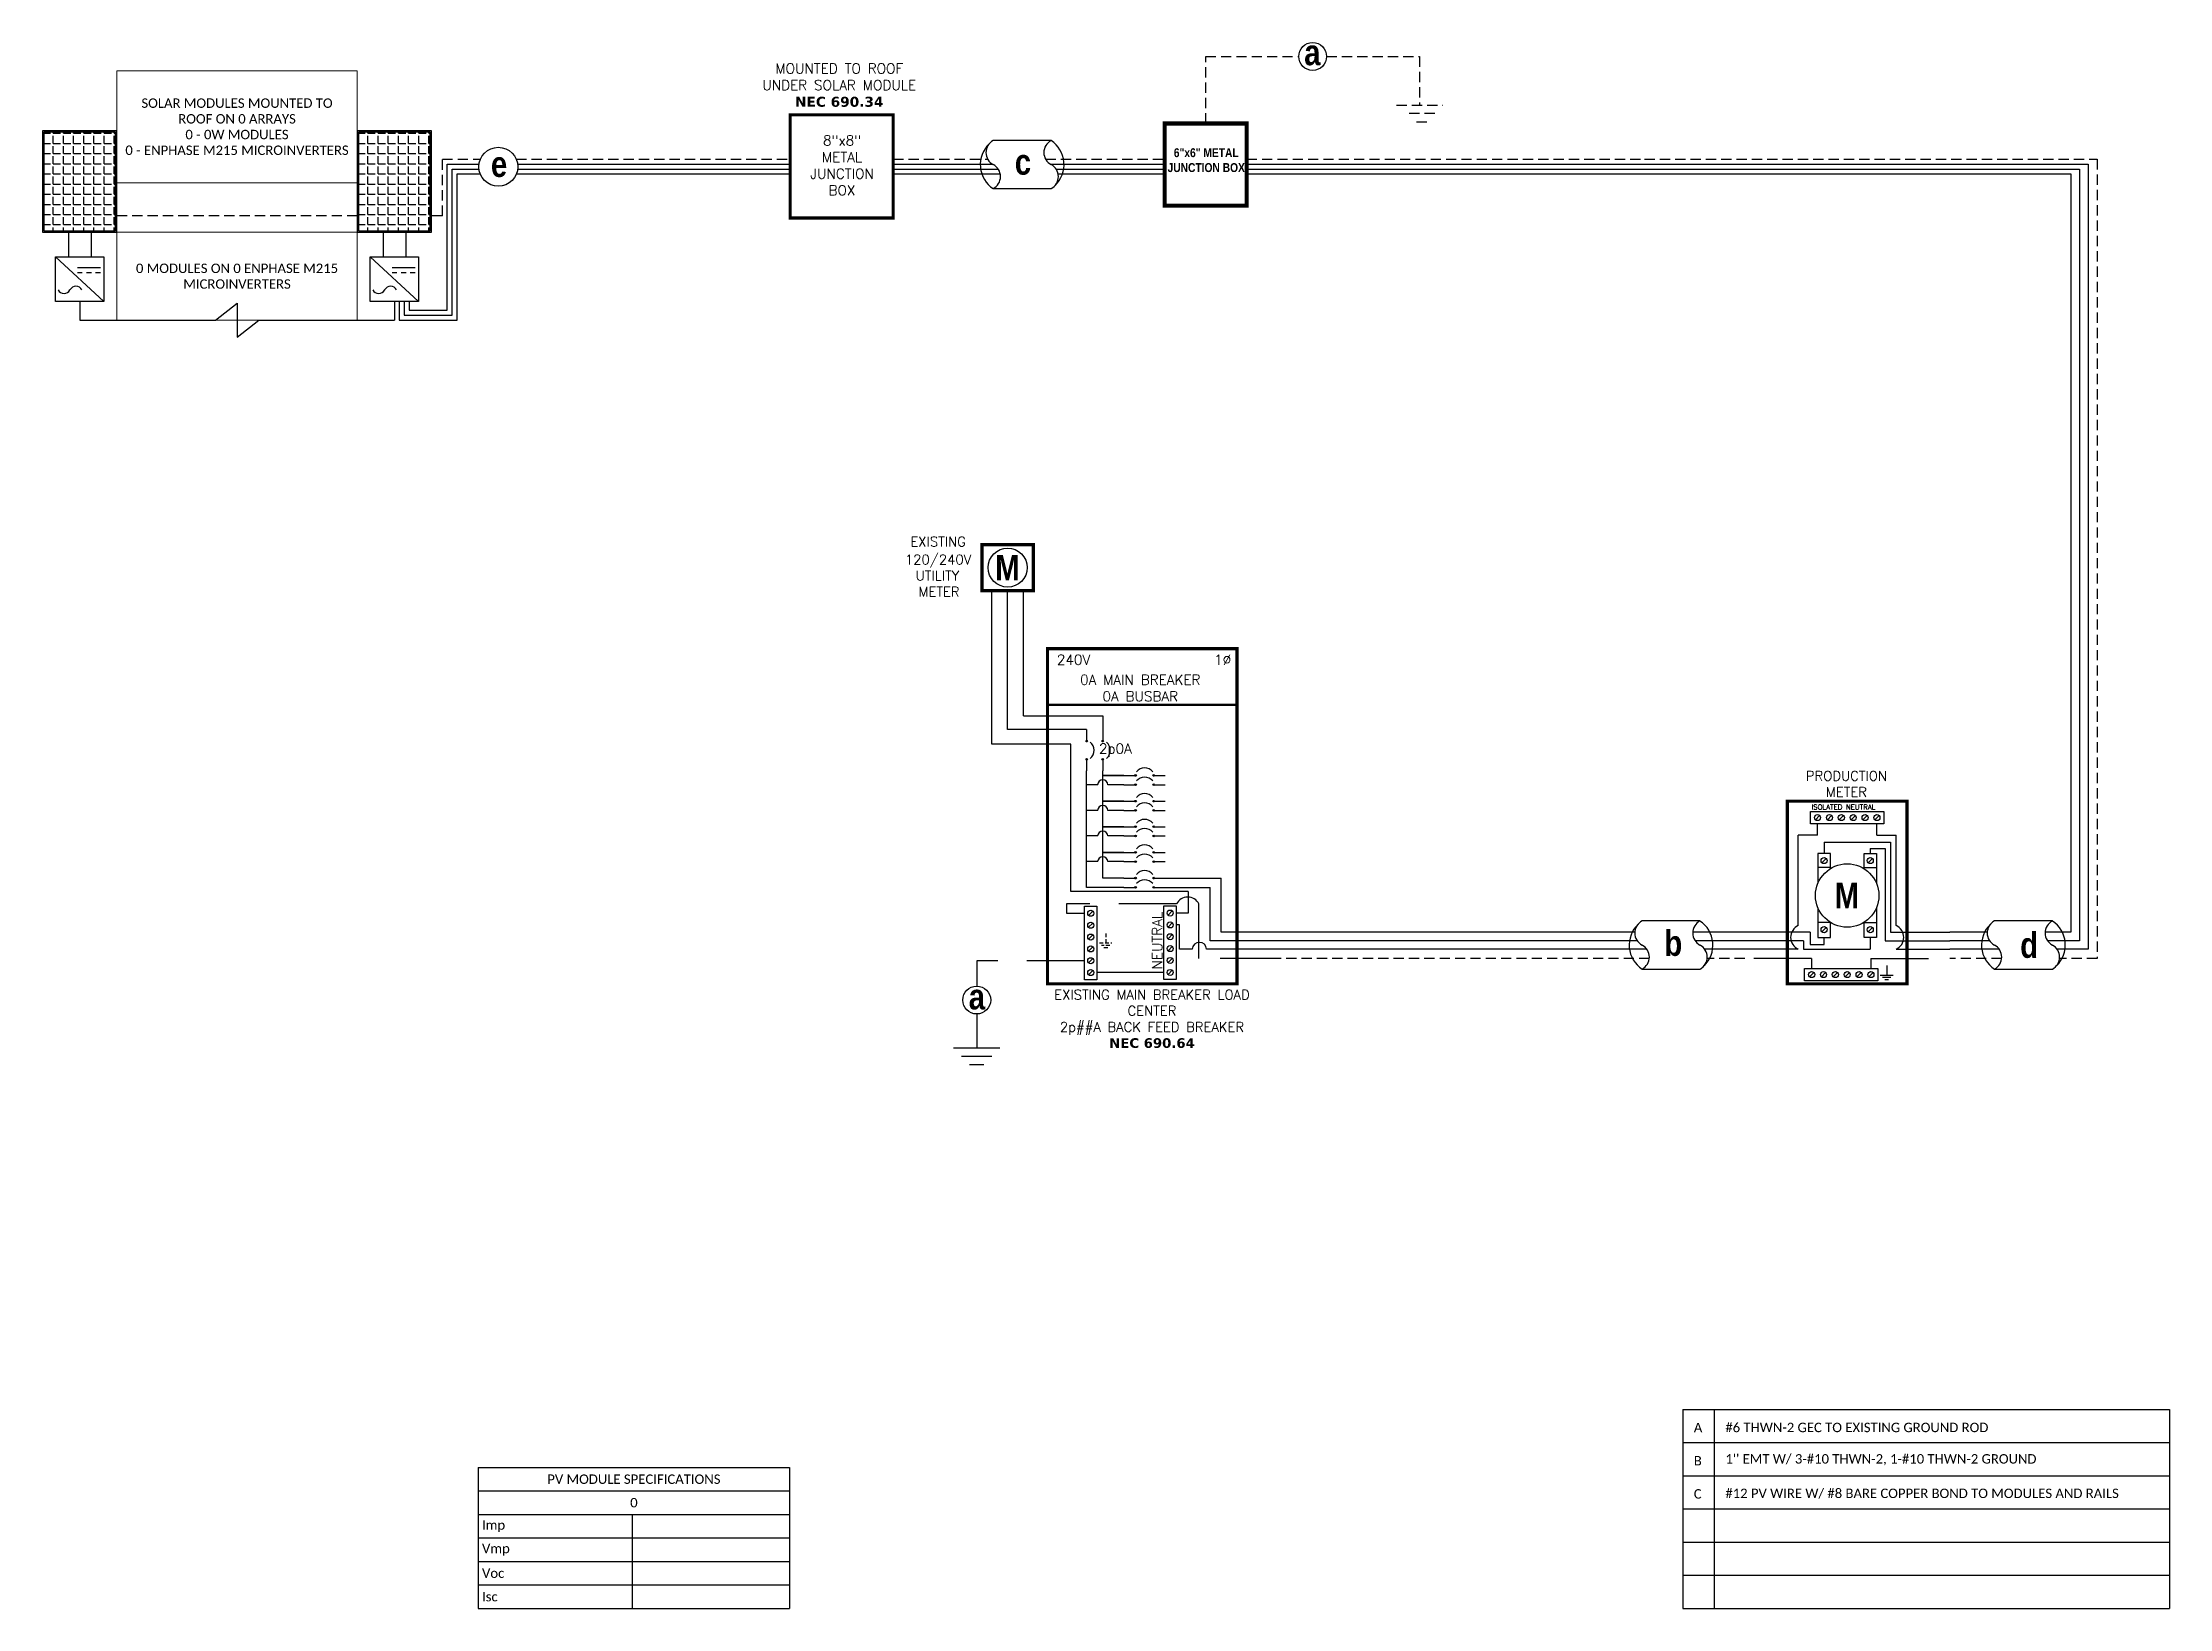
# Model space of a CAD drawing. Header units: feet. Extents: x 10799 to 11579, y 15295 to 15869.
import ezdxf

# ---------------------------------------------------------------- set-up
doc = ezdxf.new("R2010")
doc.units = ezdxf.units.FT
doc.header["$MEASUREMENT"] = 0
doc.linetypes.add('HIDDEN', pattern=[0.375, 0.25, -0.125])
for name, color, linetype in [('ONE LINE BLOCKS', 7, 'Continuous'), ('TABLES', 7, 'Continuous'), ('TEXT', 7, 'Continuous'), ('Z - TITLEBLOCK TXT', 7, 'Continuous')]:
    doc.layers.add(name, color=color, linetype=linetype)
doc.styles.add('ONE LINE TXT', font='techb___.ttf')
doc.styles.get("Standard").update_dxf_attribs({"font": 'simplex.shx'})

# ---------------------------------------------------------------- blocks, each defined once
blk = doc.blocks.new('*T8')
at = {"layer": 'Defpoints', "color": 8, "linetype": 'ByBlock', "lineweight": 0, "transparency": 16777216}
for p, q in [((0, 0), (88.16, 0)), ((0, 0), (0, -91.46)), ((88.16, 0), (88.16, -91.46)), ((0, -41.08), (88.16, -41.08)), ((0, -59.24), (88.16, -59.24)), ((0, -91.46), (88.16, -91.46))]:
    blk.add_line(p, q, dxfattribs=at)
at = {"color": 0, "linetype": 'Continuous', "transparency": 16777216, "char_height": 3.4544, "width": 80.0359, "attachment_point": 5}
for s, insert in [('{\\fCalibri|b0|i0|c0;SOLAR MODULES MOUNTED TO ROOF ON 0 ARRAYS^J0 - 0W MODULES^J0 - ENPHASE M215 MICROINVERTERS', (44.08, -20.54)), ('{\\fCalibri|b0|i0|c0;', (44.08, -50.16)), ('{\\fCalibri|b0|i0|c0;0 MODULES ON 0 ENPHASE M215 MICROINVERTERS', (44.08, -75.35))]:
    blk.add_mtext(s, dxfattribs=dict(at, insert=insert))
blk = doc.blocks.new('M_MAIN BREAKER')
at = {"layer": 'ONE LINE BLOCKS', "linetype": 'Continuous'}
h = blk.add_hatch(color=1, dxfattribs=at)
h.dxf.hatch_style = 1
edge = h.paths.add_edge_path()
edge.add_arc((-12.42, 14.12), 0.0515, 0, 360)
h = blk.add_hatch(color=1, dxfattribs=at)
h.dxf.hatch_style = 1
edge = h.paths.add_edge_path()
edge.add_arc((-11.37, 14.12), 0.0515, 0, 360)
h = blk.add_hatch(color=1, dxfattribs=at)
h.dxf.hatch_style = 1
edge = h.paths.add_edge_path()
edge.add_arc((-12.42, 12.94), 0.0515, 0, 360)
h = blk.add_hatch(color=1, dxfattribs=at)
h.dxf.hatch_style = 1
edge = h.paths.add_edge_path()
edge.add_arc((-11.37, 12.94), 0.0515, 0, 360)
h = blk.add_hatch(color=1, dxfattribs=at)
h.dxf.hatch_style = 1
edge = h.paths.add_edge_path()
edge.add_arc((-9.24, 11.89), 0.0515, 0, 360)
h = blk.add_hatch(color=1, dxfattribs=at)
h.dxf.hatch_style = 1
edge = h.paths.add_edge_path()
edge.add_arc((-9.24, 11.29), 0.0515, 0, 360)
h = blk.add_hatch(color=1, dxfattribs=at)
h.dxf.hatch_style = 1
edge = h.paths.add_edge_path()
edge.add_arc((-8.06, 11.89), 0.0515, 0, 360)
h = blk.add_hatch(color=1, dxfattribs=at)
h.dxf.hatch_style = 1
edge = h.paths.add_edge_path()
edge.add_arc((-8.06, 11.29), 0.0515, 0, 360)
h = blk.add_hatch(color=1, dxfattribs=at)
h.dxf.hatch_style = 1
edge = h.paths.add_edge_path()
edge.add_arc((-9.24, 10.22), 0.0515, 0, 360)
h = blk.add_hatch(color=1, dxfattribs=at)
h.dxf.hatch_style = 1
edge = h.paths.add_edge_path()
edge.add_arc((-8.06, 10.22), 0.0515, 0, 360)
h = blk.add_hatch(color=1, dxfattribs=at)
h.dxf.hatch_style = 1
edge = h.paths.add_edge_path()
edge.add_arc((-9.24, 9.62), 0.0515, 0, 360)
h = blk.add_hatch(color=1, dxfattribs=at)
h.dxf.hatch_style = 1
edge = h.paths.add_edge_path()
edge.add_arc((-9.24, 8.56), 0.0515, 0, 360)
h = blk.add_hatch(color=1, dxfattribs=at)
h.dxf.hatch_style = 1
edge = h.paths.add_edge_path()
edge.add_arc((-8.06, 9.62), 0.0515, 0, 360)
h = blk.add_hatch(color=1, dxfattribs=at)
h.dxf.hatch_style = 1
edge = h.paths.add_edge_path()
edge.add_arc((-8.06, 8.56), 0.0515, 0, 360)
h = blk.add_hatch(color=1, dxfattribs=at)
h.dxf.hatch_style = 1
edge = h.paths.add_edge_path()
edge.add_arc((-9.24, 7.96), 0.0515, 0, 360)
h = blk.add_hatch(color=1, dxfattribs=at)
h.dxf.hatch_style = 1
edge = h.paths.add_edge_path()
edge.add_arc((-9.24, 6.89), 0.0515, 0, 360)
h = blk.add_hatch(color=1, dxfattribs=at)
h.dxf.hatch_style = 1
edge = h.paths.add_edge_path()
edge.add_arc((-8.06, 7.96), 0.0515, 0, 360)
h = blk.add_hatch(color=1, dxfattribs=at)
h.dxf.hatch_style = 1
edge = h.paths.add_edge_path()
edge.add_arc((-8.06, 6.89), 0.0515, 0, 360)
h = blk.add_hatch(color=1, dxfattribs=at)
h.dxf.hatch_style = 1
edge = h.paths.add_edge_path()
edge.add_arc((-9.24, 6.29), 0.0515, 0, 360)
h = blk.add_hatch(color=1, dxfattribs=at)
h.dxf.hatch_style = 1
edge = h.paths.add_edge_path()
edge.add_arc((-8.06, 6.29), 0.0515, 0, 360)
h = blk.add_hatch(color=1, dxfattribs=at)
h.dxf.hatch_style = 1
edge = h.paths.add_edge_path()
edge.add_arc((-9.24, 5.22), 0.0515, 0, 360)
h = blk.add_hatch(color=1, dxfattribs=at)
h.dxf.hatch_style = 1
edge = h.paths.add_edge_path()
edge.add_arc((-9.24, 4.62), 0.0515, 0, 360)
h = blk.add_hatch(color=1, dxfattribs=at)
h.dxf.hatch_style = 1
edge = h.paths.add_edge_path()
edge.add_arc((-8.06, 5.22), 0.0515, 0, 360)
h = blk.add_hatch(color=1, dxfattribs=at)
h.dxf.hatch_style = 1
edge = h.paths.add_edge_path()
edge.add_arc((-8.06, 4.62), 0.0515, 0, 360)
at = {"color": 10, "linetype": 'Continuous'}
for p, q in [((-4.38, 1.15), (-4.38, 4.62)), ((-3.66, 4.62), (-3.66, 4.62)), ((-3.66, 4.62), (-3.66, 4.62)), ((0, 1.15), (-4.38, 1.15))]:
    blk.add_line(p, q, dxfattribs=at)
at = {"color": 7, "linetype": 'Continuous'}
for p, q in [((-3.67, 1.71), (-3.67, 5.22)), ((0, 1.71), (-3.67, 1.71))]:
    blk.add_line(p, q, dxfattribs=at)
at = {"color": 253, "linetype": 'Continuous'}
for p, q in [((-6.38, 2.18), (-6.59, 2.18)), ((-6.38, 0.61), (-6.38, 2.18)), ((-5.56, 0.61), (-6.38, 0.61)), ((0, 0.61), (-4.63, 0.61))]:
    blk.add_line(p, q, dxfattribs=at)
at = {"color": 7, "linetype": 'Continuous'}
blk.add_circle((-19.56, -2.7), 0.906, dxfattribs=at)
at = {"color": 253, "linetype": 'Continuous'}
blk.add_arc((-5.09, 0.58), 0.468, 3.2819, 176.7181, dxfattribs=at)
at = {"layer": 'ONE LINE BLOCKS', "lineweight": 50}
for p, q in [((-19.22, 23.9), (-19.22, 26.89)), ((-19.22, 26.89), (-15.88, 26.89)), ((-15.88, 26.89), (-15.88, 23.9)), ((-15.88, 23.9), (-19.22, 23.9)), ((-14.96, 16.47), (-2.64, 16.47))]:
    blk.add_line(p, q, dxfattribs=at)
at = {"layer": 'ONE LINE BLOCKS', "lineweight": 50, "const_width": 0.21}
for points in [[(-19.22, 23.9), (-19.22, 26.89), (-15.88, 26.89), (-15.88, 23.9)], [(-14.96, -1.65), (-14.96, 20.13), (-2.64, 20.13), (-2.64, -1.65)]]:
    blk.add_lwpolyline(points, close=True, dxfattribs=at)
at = {"layer": 'TEXT', "color": 92, "linetype": 'HIDDEN', "ltscale": 15}
for p, q in [((-13.72, 3.55), (-13.72, 2.94)), ((-6.58, 3.55), (-13.72, 3.55)), ((-13.72, 2.94), (-12.56, 2.94)), ((-5.12, 0), (-5.12, 3.55)), ((0, 0), (-5.12, 0)), ((-12.56, -0.15), (-19.56, -0.15)), ((-19.56, -0.15), (-19.56, -1.8)), ((-19.56, -3.61), (-19.56, -5.8))]:
    blk.add_line(p, q, dxfattribs=at)
at = {"layer": 'TEXT', "color": 92, "linetype": 'Continuous', "ltscale": 15}
blk.add_line((-7.4, -0.92), (-11.75, -0.92), dxfattribs=at)
at = {"layer": 'TEXT', "color": 92, "linetype": 'HIDDEN', "flags": 128}
for points in [[(-11.18, 1.63), (-11.18, 1.01)], [(-11.59, 1.01), (-10.77, 1.01)], [(-10.91, 0.85), (-11.45, 0.85)], [(-11.05, 0.7), (-11.31, 0.7)]]:
    blk.add_lwpolyline(points, dxfattribs=at)
at = {"layer": 'TEXT', "color": 92, "linetype": 'Continuous', "ltscale": 4, "flags": 128}
for points in [[(-21.06, -5.8), (-18.06, -5.8)], [(-18.58, -6.36), (-20.54, -6.36)], [(-19.1, -6.91), (-20.02, -6.91)]]:
    blk.add_lwpolyline(points, dxfattribs=at)
at = {"layer": 'TEXT', "linetype": 'Continuous'}
blk.add_circle((-17.55, 25.39), 1.27, dxfattribs=at)
at = {"layer": 'TEXT', "color": 92, "linetype": 'Continuous', "ltscale": 0.3}
blk.add_arc((-5.85, 3.16), 0.824, 27.6639, 152.3361, dxfattribs=at)
at = {"layer": 'Z - TITLEBLOCK TXT', "color": 253, "linetype": 'Continuous'}
for p, q in [((-18.57, 13.92), (-18.57, 23.9)), ((-13.44, 13.92), (-18.57, 13.92)), ((-13.44, 4.34), (-13.44, 13.92)), ((-5.83, 4.34), (-13.44, 4.34)), ((-5.83, 4.34), (-5.83, 2.95)), ((-5.83, 2.95), (-6.59, 2.95))]:
    blk.add_line(p, q, dxfattribs=at)
at = {"layer": 'Z - TITLEBLOCK TXT', "color": 10, "linetype": 'Continuous'}
for p, q in [((-17.55, 14.87), (-17.55, 23.9)), ((-12.42, 14.87), (-17.55, 14.87)), ((-12.42, 4.62), (-12.42, 12.2)), ((-11.7, 11.29), (-12.42, 11.29)), ((-9.99, 11.29), (-11.04, 11.29)), ((-11.7, 9.62), (-12.42, 9.62)), ((-9.99, 9.62), (-11.04, 9.62)), ((-11.7, 7.96), (-12.42, 7.96)), ((-9.99, 7.96), (-11.04, 7.96)), ((-11.7, 6.29), (-12.42, 6.29)), ((-9.99, 6.29), (-11.04, 6.29)), ((-9.99, 4.62), (-12.42, 4.62)), ((-7.32, 4.62), (-4.38, 4.62))]:
    blk.add_line(p, q, dxfattribs=at)
at = {"layer": 'Z - TITLEBLOCK TXT', "color": 7, "linetype": 'Continuous'}
for p, q in [((-16.52, 15.77), (-16.52, 23.9)), ((-16.52, 15.77), (-11.37, 15.77)), ((-11.37, 15.77), (-11.37, 14.87)), ((-11.37, 11.89), (-11.37, 12.2)), ((-11.37, 10.22), (-11.37, 11.89)), ((-11.37, 11.89), (-9.99, 11.89)), ((-9.99, 11.89), (-11.37, 11.89)), ((-11.37, 8.56), (-11.37, 10.22)), ((-11.37, 10.22), (-9.99, 10.22)), ((-9.99, 10.22), (-11.37, 10.22)), ((-11.37, 6.89), (-11.37, 8.56)), ((-11.37, 8.56), (-9.99, 8.56)), ((-9.99, 8.56), (-11.37, 8.56)), ((-11.37, 5.22), (-11.37, 6.89)), ((-11.37, 6.89), (-9.99, 6.89)), ((-9.99, 6.89), (-11.37, 6.89)), ((-9.99, 5.22), (-11.37, 5.22)), ((-7.32, 5.22), (-3.67, 5.22))]:
    blk.add_line(p, q, dxfattribs=at)
at = {"layer": 'Z - TITLEBLOCK TXT', "color": 1, "linetype": 'Continuous'}
for p, q in [((-12.56, -1.38), (-12.56, 3.4)), ((-12.56, 3.4), (-11.75, 3.4)), ((-11.75, 3.4), (-11.75, -1.38)), ((-7.4, -1.37), (-7.4, 3.41)), ((-7.4, 3.41), (-6.59, 3.41)), ((-6.59, 3.41), (-6.59, -1.37)), ((-11.75, -1.38), (-12.56, -1.38)), ((-6.59, -1.37), (-7.4, -1.37))]:
    blk.add_line(p, q, dxfattribs=at)
at = {"layer": 'Z - TITLEBLOCK TXT', "color": 4, "linetype": 'Continuous'}
for p, q in [((-12.01, 3.07), (-12.29, 2.8)), ((-6.85, 3.09), (-7.13, 2.81)), ((-12.01, 2.3), (-12.29, 2.03)), ((-12.01, 1.53), (-12.29, 1.25)), ((-6.85, 2.32), (-7.13, 2.04)), ((-6.85, 1.55), (-7.13, 1.27)), ((-12.01, 0.76), (-12.29, 0.48)), ((-6.85, 0.78), (-7.13, 0.5)), ((-6.85, 0), (-7.13, -0.27)), ((-12.01, -0.01), (-12.29, -0.29)), ((-12.01, -0.78), (-12.29, -1.06)), ((-6.85, -0.77), (-7.13, -1.04))]:
    blk.add_line(p, q, dxfattribs=at)
at = {"layer": 'Z - TITLEBLOCK TXT', "color": 1, "linetype": 'Continuous', "flags": 128}
for points in [[(-12.42, 14.87), (-12.42, 14.12)], [(-12.42, 14.87), (-12.42, 14.12)], [(-11.37, 14.87), (-11.37, 14.12)], [(-11.37, 14.87), (-11.37, 14.12)], [(-12.42, 12.94), (-12.42, 12.2)], [(-11.37, 12.94), (-11.37, 12.2)], [(-9.99, 11.89), (-9.24, 11.89)], [(-9.99, 11.89), (-9.24, 11.89)], [(-9.99, 11.29), (-9.24, 11.29)], [(-9.99, 11.29), (-9.24, 11.29)], [(-8.06, 11.89), (-7.32, 11.89)], [(-8.06, 11.29), (-7.32, 11.29)], [(-9.99, 10.22), (-9.24, 10.22)], [(-9.99, 10.22), (-9.24, 10.22)], [(-8.06, 10.22), (-7.32, 10.22)], [(-9.99, 9.62), (-9.24, 9.62)], [(-9.99, 9.62), (-9.24, 9.62)], [(-9.99, 8.56), (-9.24, 8.56)], [(-9.99, 8.56), (-9.24, 8.56)], [(-8.06, 9.62), (-7.32, 9.62)], [(-8.06, 8.56), (-7.32, 8.56)], [(-9.99, 7.96), (-9.24, 7.96)], [(-9.99, 7.96), (-9.24, 7.96)], [(-8.06, 7.96), (-7.32, 7.96)], [(-9.99, 6.89), (-9.24, 6.89)], [(-9.99, 6.89), (-9.24, 6.89)], [(-9.99, 6.29), (-9.24, 6.29)], [(-9.99, 6.29), (-9.24, 6.29)], [(-8.06, 6.89), (-7.32, 6.89)], [(-8.06, 6.29), (-7.32, 6.29)], [(-9.99, 5.22), (-9.24, 5.22)], [(-9.99, 5.22), (-9.24, 5.22)], [(-9.99, 4.62), (-9.24, 4.62)], [(-9.99, 4.62), (-9.24, 4.62)], [(-8.06, 5.22), (-7.32, 5.22)], [(-8.06, 4.62), (-7.32, 4.62)]]:
    blk.add_lwpolyline(points, dxfattribs=at)
at = {"layer": 'Z - TITLEBLOCK TXT', "color": 1, "linetype": 'Continuous'}
for centre in [(-12.42, 14.12), (-11.37, 14.12), (-12.42, 12.94), (-11.37, 12.94), (-9.24, 11.89), (-9.24, 11.29), (-8.06, 11.89), (-8.06, 11.29), (-9.24, 10.22), (-8.06, 10.22), (-9.24, 9.62), (-9.24, 8.56), (-8.06, 9.62), (-8.06, 8.56), (-9.24, 7.96), (-9.24, 6.89), (-8.06, 7.96), (-8.06, 6.89), (-9.24, 6.29), (-8.06, 6.29), (-9.24, 5.22), (-9.24, 4.62), (-8.06, 5.22), (-8.06, 4.62)]:
    blk.add_circle(centre, 0.0515, dxfattribs=at)
at = {"layer": 'Z - TITLEBLOCK TXT', "color": 4, "linetype": 'Continuous'}
for centre in [(-12.15, 2.94), (-6.99, 2.95), (-12.15, 2.16), (-12.15, 1.39), (-6.99, 2.18), (-6.99, 1.41), (-12.15, 0.62), (-12.15, -0.15), (-6.99, 0.64), (-6.99, -0.13), (-12.15, -0.92), (-6.99, -0.91)]:
    blk.add_circle(centre, 0.197, dxfattribs=at)
at = {"layer": 'Z - TITLEBLOCK TXT', "color": 1, "linetype": 'Continuous'}
for centre, start, end in [((-12.63, 13.53), 310.3392, 49.6608), ((-11.58, 13.53), 310.3392, 49.6608), ((-8.65, 11.68), 40.3392, 139.6608), ((-8.65, 11.08), 40.3392, 139.6608), ((-8.65, 10.01), 40.3392, 139.6608), ((-8.65, 9.41), 40.3392, 139.6608), ((-8.65, 8.34), 40.3392, 139.6608), ((-8.65, 7.75), 40.3392, 139.6608), ((-8.65, 6.68), 40.3392, 139.6608), ((-8.65, 6.08), 40.3392, 139.6608), ((-8.65, 5.01), 40.3392, 139.6608), ((-8.65, 4.41), 40.3392, 139.6608)]:
    blk.add_arc(centre, 0.697, start, end, dxfattribs=at)
at = {"layer": 'Z - TITLEBLOCK TXT', "color": 10, "linetype": 'Continuous'}
for centre in [(-11.37, 11.27), (-11.37, 9.6), (-11.37, 7.94), (-11.37, 6.27)]:
    blk.add_arc(centre, 0.332, 3.2937, 176.7063, dxfattribs=at)
at = {"layer": 'TABLES', "color": 1, "linetype": 'Continuous'}
blk.add_text('NEUTRAL', height=0.648, rotation=90, dxfattribs=at).set_placement((-7.51, -0.72))
at = {"layer": 'TEXT', "color": 1}
for s, p in [('120/240V', (-24.23, 25.6)), ('EXISTING', (-23.87, 26.77)), ('UTILITY', (-23.53, 24.56)), ('METER', (-23.34, 23.51))]:
    blk.add_text(s, height=0.628, dxfattribs=at).set_placement(p)
at = {"layer": 'TEXT', "color": 1, "attachment_point": 5}
for s, width, gutter_width, heights, insert, char_height in [('240V', 0.1481, 0.75, [0], (-13.27, 19.41), 0.648), ('1∅', 0.1481, 0.75, [0], (-3.58, 19.41), 0.648), ('0A MAIN BREAKER\\P0A BUSBAR', 11.199, 0.75, [0], (-8.93, 17.57), 0.648), ('2p0A', 0.1481, 0.75, [0], (-10.55, 13.53), 0.648), ('EXISTING MAIN BREAKER LOAD CENTER\\P2p##A BACK FEED BREAKER\\P{\\fVerdana|b1|i0|c0|p34;NEC 690.64}', 14.144, 7.17, [12.8], (-8.17, -3.93), 0.6278)]:
    blk.add_mtext_dynamic_manual_height_columns(s, width=width, gutter_width=gutter_width, heights=heights, dxfattribs=dict(at, insert=insert, char_height=char_height))
at = {"layer": 'Z - TITLEBLOCK TXT', "color": 253, "linetype": 'Continuous', "style": 'ONE LINE TXT'}
blk.add_text('M', height=1.66, dxfattribs=at).set_placement((-18.36, 24.56))
at = {"layer": 'Z - TITLEBLOCK TXT', "color": 1, "linetype": 'Continuous', "insert": (-20.08, -1.65), "char_height": 1.6624, "attachment_point": 1, "style": 'ONE LINE TXT'}
blk.add_mtext_dynamic_manual_height_columns('{\\W1;\\C256;a}', width=0.1385, gutter_width=2.13, heights=[0], dxfattribs=at)
blk = doc.blocks.new('*U9')
at = {"color": 155, "true_color": 0x647190}
blk.add_blockref('M_MAIN BREAKER', (0, 0), dxfattribs=at)
blk = doc.blocks.new('M_METER PAN')
at = {"color": 253, "linetype": 'Continuous'}
for p, q in [((4.73, 8.02), (4.73, 8.75)), ((8.59, 8.02), (8.59, 8.75)), ((4.73, 8.02), (3.48, 8.02)), ((3.48, 2.14), (3.48, 8.02)), ((8.59, 8.02), (9.84, 8.02)), ((9.84, 2.14), (9.84, 8.02)), ((3.48, 0.61), (0, 0.61)), ((9.84, 0.61), (13.32, 0.61))]:
    blk.add_line(p, q, dxfattribs=at)
at = {"color": 7, "linetype": 'Continuous'}
for p, q in [((5.16, 7.56), (5.16, 6.82)), ((5.16, 7.56), (9.47, 7.56)), ((9.47, 7.56), (9.47, 1.71)), ((4.25, 1.71), (0, 1.71)), ((4.25, 1.71), (4.25, 0.9)), ((9.47, 1.71), (13.32, 1.71)), ((4.25, 0.9), (5.16, 0.9)), ((5.16, 0.9), (5.16, 1.37))]:
    blk.add_line(p, q, dxfattribs=at)
at = {"color": 10, "linetype": 'Continuous'}
for p, q in [((8.16, 7.14), (8.16, 6.82)), ((8.16, 7.14), (9.12, 7.14)), ((9.12, 7.14), (9.12, 1.15)), ((3.83, 1.15), (0, 1.15)), ((3.83, 1.15), (3.83, 0.61)), ((3.83, 0.61), (8.16, 0.61)), ((8.16, 1.37), (8.16, 0.61)), ((9.12, 1.15), (13.32, 1.15))]:
    blk.add_line(p, q, dxfattribs=at)
at = {"color": 1, "linetype": 'Continuous'}
for p, q in [((5.57, 5.9), (4.76, 5.9)), ((7.76, 5.9), (8.56, 5.9)), ((5.57, 2.33), (4.76, 2.33)), ((7.76, 2.33), (8.56, 2.33))]:
    blk.add_line(p, q, dxfattribs=at)
at = {"color": 253, "linetype": 'Continuous'}
for centre, start, end in [((3.82, 1.37), 113.9997, 246.0003), ((9.5, 1.37), 293.9997, 66.0003)]:
    blk.add_arc(centre, 0.835, start, end, dxfattribs=at)
at = {"layer": 'ONE LINE BLOCKS', "lineweight": 50, "const_width": 0.21}
blk.add_lwpolyline([(2.77, -1.65), (2.77, 10.22), (10.55, 10.22), (10.55, -1.65)], close=True, dxfattribs=at)
at = {"layer": 'TEXT', "color": 92, "linetype": 'HIDDEN', "ltscale": 15}
for p, q in [((4.35, 0), (0, 0)), ((4.35, 0), (4.35, -0.65)), ((8.2, 0), (8.2, -0.65)), ((8.2, 0), (13.32, 0))]:
    blk.add_line(p, q, dxfattribs=at)
at = {"layer": 'TEXT', "color": 92, "linetype": 'Continuous', "flags": 128}
for points in [[(8.81, -1.08), (9.64, -1.08)], [(9.5, -1.23), (8.96, -1.23)], [(9.23, -0.46), (9.23, -1.08)], [(9.35, -1.38), (9.1, -1.38)]]:
    blk.add_lwpolyline(points, dxfattribs=at)
at = {"layer": 'TEXT', "linetype": 'Continuous'}
blk.add_circle((6.66, 4.09), 2.06, dxfattribs=at)
at = {"layer": 'Z - TITLEBLOCK TXT', "color": 1, "linetype": 'Continuous'}
for p, q in [((4.27, 8.75), (4.27, 9.55)), ((4.27, 9.55), (9.05, 9.55)), ((9.05, 8.75), (4.27, 8.75)), ((9.05, 9.55), (9.05, 8.75)), ((4.76, 6.82), (4.76, 4.89)), ((5.57, 6.82), (4.76, 6.82)), ((5.57, 5.84), (5.57, 6.82)), ((7.76, 5.84), (7.76, 6.82)), ((7.76, 6.82), (8.56, 6.82)), ((8.56, 6.82), (8.56, 4.89)), ((4.76, 3.3), (4.76, 1.37)), ((8.56, 3.3), (8.56, 1.37)), ((5.57, 1.37), (5.57, 2.35)), ((7.76, 1.37), (7.76, 2.35)), ((4.76, 1.37), (5.57, 1.37)), ((8.56, 1.37), (7.76, 1.37)), ((3.89, -1.45), (3.89, -0.65)), ((3.89, -0.65), (8.66, -0.65)), ((8.66, -0.65), (8.66, -1.45)), ((8.66, -1.45), (3.89, -1.45))]:
    blk.add_line(p, q, dxfattribs=at)
at = {"layer": 'Z - TITLEBLOCK TXT', "color": 4, "linetype": 'Continuous'}
for p, q in [((4.87, 9.29), (4.6, 9.01)), ((5.64, 9.29), (5.37, 9.01)), ((6.42, 9.29), (6.14, 9.01)), ((7.19, 9.29), (6.91, 9.01)), ((7.96, 9.29), (7.68, 9.01)), ((8.73, 9.29), (8.45, 9.01)), ((5.3, 6.5), (5.02, 6.22)), ((8.3, 6.5), (8.02, 6.22)), ((5.3, 2.01), (5.02, 1.73)), ((8.3, 2.01), (8.02, 1.73)), ((4.49, -0.91), (4.21, -1.19)), ((5.26, -0.91), (4.98, -1.19)), ((6.03, -0.91), (5.75, -1.19)), ((6.8, -0.91), (6.52, -1.19)), ((7.57, -0.91), (7.29, -1.19)), ((8.34, -0.91), (8.06, -1.19))]:
    blk.add_line(p, q, dxfattribs=at)
for centre in [(4.73, 9.15), (5.51, 9.15), (6.28, 9.15), (7.05, 9.15), (7.82, 9.15), (8.59, 9.15), (5.16, 6.36), (8.16, 6.36), (5.16, 1.87), (8.16, 1.87), (4.35, -1.05), (5.12, -1.05), (5.89, -1.05), (6.66, -1.05), (7.43, -1.05), (8.2, -1.05)]:
    blk.add_circle(centre, 0.197, dxfattribs=at)
at = {"layer": 'TABLES', "color": 4, "linetype": 'Continuous'}
blk.add_text('ISOLATED NEUTRAL', height=0.3321, dxfattribs=at).set_placement((4.34, 9.67))
at = {"layer": 'TEXT', "color": 1, "insert": (6.61, 11.34), "char_height": 0.6278, "attachment_point": 5}
blk.add_mtext_dynamic_manual_height_columns('PRODUCTION METER', width=1.3203, gutter_width=7.17, heights=[0], dxfattribs=at)
at = {"layer": 'Z - TITLEBLOCK TXT', "color": 253, "linetype": 'Continuous', "style": 'ONE LINE TXT'}
blk.add_text('M', height=1.66, dxfattribs=at).set_placement((5.85, 3.26))
blk = doc.blocks.new('*U10')
at = {"color": 0}
blk.add_blockref('M_METER PAN', (0, 0), dxfattribs=at)
blk = doc.blocks.new('*T6')
at = {"layer": 'Z - TITLEBLOCK TXT', "color": 0, "lineweight": -2, "transparency": 16777216}
for p, q in [((0, 0), (114.19, 0)), ((0, 0), (0, -51.69)), ((114.19, 0), (114.19, -51.69)), ((0, -8.62), (114.19, -8.62)), ((0, -17.23), (114.19, -17.23)), ((56.41, -17.23), (56.41, -51.69)), ((0, -25.85), (114.19, -25.85)), ((0, -34.46), (114.19, -34.46)), ((0, -43.08), (114.19, -43.08)), ((0, -51.69), (114.19, -51.69))]:
    blk.add_line(p, q, dxfattribs=at)
at = {"layer": 'Z - TITLEBLOCK TXT', "color": 0, "linetype": 'Continuous', "transparency": 16777216, "char_height": 3.4544}
for s, insert, width, attachment_point in [('{\\fCalibri|b0|i0|c0;PV MODULE SPECIFICATIONS', (57.09, -4.31), 111.433, 5), ('{\\fCalibri|b0|i0|c0;0', (57.09, -12.92), 111.433, 5), ('{\\fCalibri|b0|i0|c0;Imp', (1.38, -21.54), 53.6551, 4), ('{\\fCalibri|b0|i0|c0;', (57.78, -21.54), 55.0254, 4), ('{\\fCalibri|b0|i0|c0;Vmp', (1.38, -30.15), 53.6551, 4), ('{\\fCalibri|b0|i0|c0;', (57.78, -30.15), 55.0254, 4), ('{\\fCalibri|b0|i0|c0;Voc', (1.38, -38.77), 53.6551, 4), ('{\\fCalibri|b0|i0|c0;', (57.78, -38.77), 55.0254, 4), ('{\\fCalibri|b0|i0|c0;Isc', (1.38, -47.39), 53.6551, 4), ('{\\fCalibri|b0|i0|c0;', (57.78, -47.39), 55.0254, 4)]:
    blk.add_mtext(s, dxfattribs=dict(at, insert=insert, width=width, attachment_point=attachment_point))
blk = doc.blocks.new('*T7')
at = {"linetype": 'ByBlock', "lineweight": -2, "transparency": 16777216}
for p, q in [((0, 0), (178.52, 0)), ((0, 0), (0, -72.97)), ((11.58, 0), (11.58, -72.97)), ((178.52, 0), (178.52, -72.97)), ((0, -12.11), (178.52, -12.11)), ((0, -24.28), (178.52, -24.28)), ((0, -36.46), (178.52, -36.46)), ((0, -48.64), (178.52, -48.64)), ((0, -60.81), (178.52, -60.81)), ((0, -72.97), (178.52, -72.97))]:
    blk.add_line(p, q, dxfattribs=at)
at = {"color": 0, "linetype": 'Continuous', "transparency": 16777216, "char_height": 3.4544, "attachment_point": 7}
for s, insert, width in [('{\\fCalibri|b0|i0|c0;A', (4.06, -8.36), 3.4544), ('{\\fCalibri|b0|i0|c0;#6 THWN-2 GEC TO EXISTING GROUND ROD', (15.65, -8.36), 158.8095), ('{\\fCalibri|b0|i0|c0;B', (4.06, -20.53), 3.4544), ("{\\fCalibri|b0|i0|c0;1'' EMT W/ 3-#10 THWN-2, 1-#10 THWN-2 GROUND", (15.65, -20.53), 158.8095), ('{\\fCalibri|b0|i0|c0;C', (4.06, -32.71), 3.4544), ('{\\fCalibri|b0|i0|c0;#12 PV WIRE W/ #8 BARE COPPER BOND TO MODULES AND RAILS', (15.65, -32.71), 158.8095), ('{\\fCalibri|b0|i0|c0;', (4.06, -44.89), 3.4544), ('{\\fCalibri|b0|i0|c0;', (15.65, -44.89), 158.8095), ('{\\fCalibri|b0|i0|c0;', (4.06, -57.06), 3.4544), ('{\\fCalibri|b0|i0|c0;', (15.65, -57.06), 158.8095), ('{\\fCalibri|b0|i0|c0;', (4.06, -69.22), 3.4544), ('{\\fCalibri|b0|i0|c0;', (15.65, -69.22), 158.8095)]:
    blk.add_mtext(s, dxfattribs=dict(at, insert=insert, width=width))

msp = doc.modelspace()

# ---------------------------------------------------------------- hatches: boundary and pattern name
at = {"layer": 'ONE LINE BLOCKS', "linetype": 'Continuous'}
h = msp.add_hatch(dxfattribs=at)
h.set_pattern_fill('ANGLE', color=256, scale=13.54666)
h.set_pattern_definition([(0, (10862.3962, 3817.9184), (0, 3.7253315), [2.709332, -1.0159995]), (90, (10862.3962, 3817.9184), (-3.7253315, 2e-16), [2.709332, -1.0159995])])
h.paths.add_polyline_path([(10799.38, 15836.22), (10799.38, 15800.03), (10825.62, 15800.03), (10825.62, 15836.22)])
h = msp.add_hatch(dxfattribs=at)
h.set_pattern_fill('ANGLE', color=256, scale=13.54666)
h.set_pattern_definition([(0, (10977.816, 3817.9184), (0, 3.7253315), [2.709332, -1.0159995]), (90, (10977.816, 3817.9184), (-3.7253315, 2e-16), [2.709332, -1.0159995])])
h.paths.add_polyline_path([(10914.8, 15836.22), (10914.8, 15800.03), (10941.04, 15800.03), (10941.04, 15836.22)])

# ---------------------------------------------------------------- linework, layer by layer
at = {"color": 7, "linetype": 'Continuous'}
for p, q in [((11168.81, 15833.15), (11147.57, 15833.15)), ((11147.57, 15815.52), (11168.81, 15815.52)), ((11382.91, 15542.89), (11251.93, 15542.89)), ((11406.81, 15546.97), (11385.56, 15546.97)), ((11423.21, 15542.89), (11404.15, 15542.89)), ((11512.16, 15542.89), (11498.41, 15542.89)), ((11536.06, 15546.97), (11514.81, 15546.97)), ((11542.79, 15542.89), (11533.4, 15542.89)), ((11385.56, 15529.34), (11406.81, 15529.34)), ((11514.81, 15529.34), (11536.06, 15529.34))]:
    msp.add_line(p, q, dxfattribs=at)
at = {"color": 253, "linetype": 'Continuous'}
for p, q in [((10947.33, 15770.91), (10947.33, 15824.51)), ((10947.33, 15824.51), (10958.97, 15824.51)), ((10973.12, 15824.51), (11073.09, 15824.51)), ((11110.87, 15824.51), (11147.26, 15824.51)), ((11168.5, 15824.51), (11210.46, 15824.51)), ((11240.56, 15824.51), (11388.18, 15824.51)), ((11388.18, 15824.51), (11549.23, 15824.51)), ((11549.23, 15824.51), (11549.23, 15536.68)), ((10933.33, 15770.91), (10947.33, 15770.91)), ((11387.27, 15536.68), (11251.93, 15536.68)), ((11423.21, 15536.68), (11408.52, 15536.68)), ((11516.52, 15536.68), (11498.41, 15536.68)), ((11549.23, 15536.68), (11537.76, 15536.68))]:
    msp.add_line(p, q, dxfattribs=at)
at = {"color": 10, "linetype": 'Continuous'}
for p, q in [((10949.13, 15769.1), (10949.13, 15822.71)), ((10949.13, 15822.71), (10958.95, 15822.71)), ((10973.13, 15822.71), (11073.09, 15822.71)), ((11110.87, 15822.71), (11149.38, 15822.71)), ((11170.63, 15822.71), (11210.46, 15822.71)), ((11240.56, 15822.71), (11390.3, 15822.71)), ((11390.3, 15822.71), (11546.01, 15822.71)), ((11546.01, 15822.71), (11546.01, 15539.72)), ((10931.53, 15769.1), (10949.13, 15769.1)), ((11383.79, 15539.72), (11251.93, 15539.72)), ((11423.21, 15539.72), (11405.03, 15539.72)), ((11513.04, 15539.72), (11498.41, 15539.72)), ((11546.01, 15539.72), (11534.28, 15539.72))]:
    msp.add_line(p, q, dxfattribs=at)
at = {"linetype": 'Continuous'}
for p, q in [((10950.93, 15767.3), (10950.93, 15820.91)), ((10950.93, 15820.91), (10959.41, 15820.91)), ((10972.68, 15820.91), (11073.09, 15820.91)), ((11110.87, 15820.91), (11150.14, 15820.91)), ((11171.38, 15820.91), (11210.46, 15820.91)), ((11240.56, 15820.91), (11391.05, 15820.91)), ((11391.05, 15820.91), (11542.79, 15820.91)), ((11542.79, 15820.91), (11542.79, 15542.89)), ((10808.35, 15799.52), (10808.35, 15790.51)), ((10816.66, 15799.52), (10816.66, 15790.51)), ((10923.77, 15799.52), (10923.77, 15790.51)), ((10932.08, 15799.52), (10932.08, 15790.51)), ((10803.68, 15790.51), (10821.33, 15790.51)), ((10803.68, 15790.51), (10821.33, 15774.12)), ((10803.68, 15774.12), (10803.68, 15790.51)), ((10821.33, 15790.51), (10821.33, 15774.12)), ((10919.1, 15790.51), (10936.75, 15790.51)), ((10919.1, 15774.12), (10919.1, 15790.51)), ((10919.1, 15790.51), (10936.75, 15774.12)), ((10936.75, 15790.51), (10936.75, 15774.12)), ((10821.33, 15774.12), (10803.68, 15774.12)), ((10936.75, 15774.12), (10919.1, 15774.12)), ((10929.73, 15767.3), (10950.93, 15767.3))]:
    msp.add_line(p, q, dxfattribs=at)
at = {"linetype": 'Continuous', "flags": 128}
for points in [[(10798.88, 15836.72), (10798.88, 15799.52), (10826.13, 15799.52), (10826.13, 15836.72), (10798.88, 15836.72)], [(10914.3, 15836.72), (10914.3, 15799.52), (10941.55, 15799.52), (10941.55, 15836.72), (10914.3, 15836.72)]]:
    msp.add_lwpolyline(points, dxfattribs=at)
for points in [[(10799.38, 15836.22), (10799.38, 15800.03), (10825.62, 15800.03), (10825.62, 15836.22)], [(10914.8, 15836.22), (10914.8, 15800.03), (10941.04, 15800.03), (10941.04, 15836.22)]]:
    msp.add_lwpolyline(points, close=True, dxfattribs=at)
at = {"color": 7, "linetype": 'Continuous'}
for centre, radius in [((11264.74, 15863.98), 5.11), ((10966.04, 15823.54), 7.14)]:
    msp.add_circle(centre, radius, dxfattribs=at)
for centre, start, end in [((11153.42, 15824.33), 133.97324, 236.42648), ((11162.96, 15824.33), 313.97324, 56.42648), ((11391.42, 15538.15), 133.97324, 236.42648), ((11400.96, 15538.15), 313.97324, 56.42648), ((11520.66, 15538.15), 133.97324, 236.42648), ((11530.21, 15538.15), 313.97324, 56.42648)]:
    msp.add_arc(centre, 10.58, start, end, dxfattribs=at)
at = {"layer": 'ONE LINE BLOCKS', "lineweight": 50}
for points, const_width in [([(11110.87, 15804.79), (11073.09, 15804.79), (11073.09, 15842.57), (11110.87, 15842.57)], 1.19), ([(11240.56, 15809.28), (11210.46, 15809.28), (11210.46, 15839.39), (11240.56, 15839.39)], 1.53)]:
    msp.add_lwpolyline(points, close=True, dxfattribs=dict(at, const_width=const_width))
at = {"layer": 'TEXT', "color": 92, "linetype": 'HIDDEN', "ltscale": 15}
for p, q in [((11225.51, 15839.39), (11225.51, 15863.98)), ((11225.51, 15863.98), (11259.62, 15863.98)), ((11269.85, 15863.98), (11303.96, 15863.98)), ((11303.96, 15863.98), (11303.96, 15846.19)), ((10945.52, 15805.57), (10945.52, 15826.31)), ((10945.52, 15826.31), (10959.46, 15826.31)), ((10972.62, 15826.31), (11073.09, 15826.31)), ((11110.87, 15826.31), (11145.53, 15826.31)), ((11166.78, 15826.31), (11210.46, 15826.31)), ((11240.56, 15826.31), (11386.45, 15826.31)), ((11386.45, 15826.31), (11552.45, 15826.31)), ((11552.45, 15826.31), (11552.45, 15533.23)), ((10945.52, 15805.57), (10941.55, 15805.57)), ((11388.2, 15533.23), (11251.93, 15533.23)), ((11423.21, 15533.23), (11409.45, 15533.23)), ((11517.45, 15533.23), (11498.41, 15533.23)), ((11552.45, 15533.23), (11538.69, 15533.23))]:
    msp.add_line(p, q, dxfattribs=at)
at = {"layer": 'TEXT', "color": 92, "linetype": 'HIDDEN', "ltscale": 15, "flags": 128}
for points in [[(11295.48, 15846.19), (11312.44, 15846.19)], [(11309.5, 15843.05), (11298.42, 15843.05)], [(11306.56, 15839.91), (11301.36, 15839.91)], [(10914.3, 15805.57), (10826.13, 15805.57)]]:
    msp.add_lwpolyline(points, dxfattribs=at)
at = {"layer": 'Z - TITLEBLOCK TXT', "color": 7, "linetype": 'Continuous'}
for p, q in [((10820.1, 15786.52), (10811.71, 15786.52)), ((10813.46, 15784.7), (10811.71, 15784.7)), ((10816.78, 15784.7), (10815.03, 15784.7)), ((10820.1, 15784.7), (10818.35, 15784.7)), ((10935.52, 15786.52), (10927.13, 15786.52)), ((10928.88, 15784.7), (10927.13, 15784.7)), ((10932.2, 15784.7), (10930.45, 15784.7)), ((10935.52, 15784.7), (10933.77, 15784.7)), ((10862.26, 15767.3), (10870.21, 15773.57)), ((10870.21, 15773.57), (10870.21, 15761.04)), ((10870.21, 15761.04), (10878.17, 15767.3))]:
    msp.add_line(p, q, dxfattribs=at)
at = {"layer": 'Z - TITLEBLOCK TXT', "linetype": 'Continuous', "flags": 128}
for points in [[(10812.5, 15774.12), (10812.5, 15767.3)], [(10812.5, 15767.3), (10862.26, 15767.3)], [(10878.17, 15767.3), (10927.92, 15767.3)], [(10927.92, 15774.12), (10927.92, 15767.3)], [(10929.73, 15774.12), (10929.73, 15767.3)]]:
    msp.add_lwpolyline(points, dxfattribs=at)
at = {"layer": 'Z - TITLEBLOCK TXT', "color": 10, "linetype": 'Continuous', "flags": 128}
msp.add_lwpolyline([(10931.53, 15774.12), (10931.53, 15769.1)], dxfattribs=at)
at = {"layer": 'Z - TITLEBLOCK TXT', "color": 253, "linetype": 'Continuous', "flags": 128}
msp.add_lwpolyline([(10933.33, 15774.12), (10933.33, 15770.91)], dxfattribs=at)
at = {"layer": 'Z - TITLEBLOCK TXT', "linetype": 'Continuous'}
for centre, radius, start, end in [((11149.88, 15828.74), 4.98, 117.66392, 242.33608), ((11171.12, 15828.74), 4.98, 117.66392, 242.33608), ((11145.26, 15819.93), 4.98, 297.66392, 62.33608), ((11166.5, 15819.93), 4.98, 297.66392, 62.33608), ((10806.75, 15779.53), 2.48, 207.66392, 332.33608), ((10811.13, 15777.23), 2.48, 27.66392, 152.33608), ((10922.17, 15779.53), 2.48, 207.66392, 332.33608), ((10926.55, 15777.23), 2.48, 27.66392, 152.33608), ((11387.88, 15542.56), 4.98, 117.66392, 242.33608), ((11409.12, 15542.56), 4.98, 117.66392, 242.33608), ((11517.12, 15542.56), 4.98, 117.66392, 242.33608), ((11538.37, 15542.56), 4.98, 117.66392, 242.33608), ((11383.25, 15533.74), 4.98, 297.66392, 62.33608), ((11404.5, 15533.74), 4.98, 297.66392, 62.33608), ((11512.5, 15533.74), 4.98, 297.66392, 62.33608), ((11533.74, 15533.74), 4.98, 297.66392, 62.33608)]:
    msp.add_arc(centre, radius, start, end, dxfattribs=at)

# ---------------------------------------------------------------- block references
for name, p in [('*T8', (10826.13, 15858.76)), ('*T7', (11400.48, 15367.85)), ('*T6', (10958.69, 15346.58))]:
    msp.add_blockref(name, p)
at = {"color": 155, "true_color": 0x647190, "xscale": 5.644441731736358, "yscale": 5.644441731736358, "zscale": 5.644441731736358}
for name, p in [('*U9', (11251.93, 15533.23)), ('*U10', (11423.21, 15533.23))]:
    msp.add_blockref(name, p, dxfattribs=at)

# ---------------------------------------------------------------- texts
at = {"layer": 'ONE LINE BLOCKS', "color": 1, "linetype": 'Continuous', "insert": (11225.7, 15830.34), "char_height": 3.2756, "width": 28.3929, "attachment_point": 2, "style": 'ONE LINE TXT'}
msp.add_mtext('6"x6" METAL JUNCTION BOX  ', dxfattribs=at)
at = {"layer": 'TEXT', "color": 1, "char_height": 3.6576, "attachment_point": 5}
for s, width, insert in [(' \\PMOUNTED TO ROOF \\PUNDER SOLAR MODULE\\P{\\fVerdana|b1|i0|c0|p34;NEC 690.34}', 72.4158, (11091.1, 15856.49)), ('8"x8" METAL JUNCTION BOX ', 0.4767, (11092.12, 15824.05))]:
    msp.add_mtext_dynamic_manual_height_columns(s, width=width, gutter_width=7.17, heights=[0], dxfattribs=dict(at, insert=insert))
at = {"layer": 'Z - TITLEBLOCK TXT', "color": 1, "linetype": 'Continuous', "char_height": 9.3833, "attachment_point": 1, "style": 'ONE LINE TXT'}
for s, insert in [('{\\W1;\\C256;a}', (11261.64, 15870.17)), ('{\\W1;\\C256;e}', (10963.33, 15829.2)), ('{\\W1;\\C256;c}', (11155.48, 15830.03)), ('{\\W1;\\C256;b}', (11393.74, 15543.57)), ('{\\W1;\\C256;d}', (11524.26, 15542.84))]:
    msp.add_mtext_dynamic_manual_height_columns(s, width=0.1385, gutter_width=2.13, heights=[0], dxfattribs=dict(at, insert=insert))

doc.saveas('drawing.dxf')
